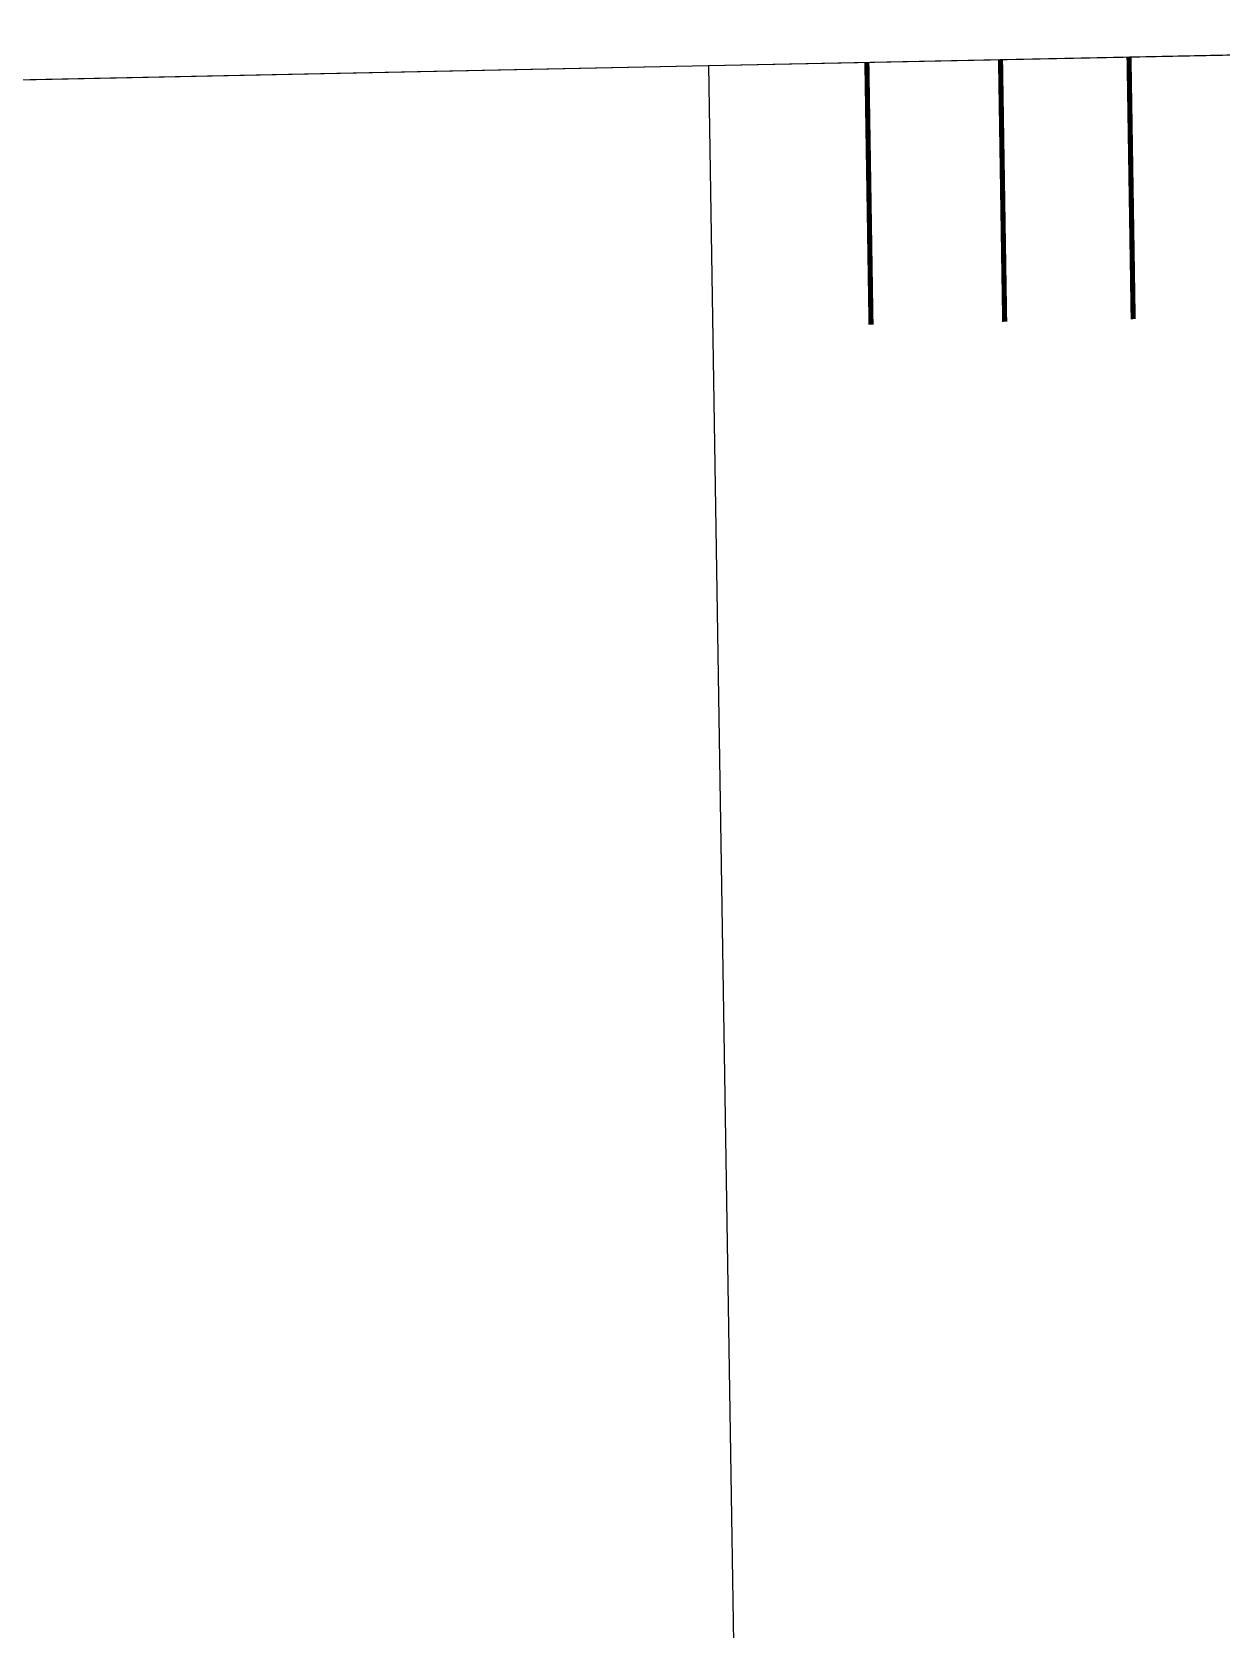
# Model space of a CAD drawing. Header units: metres. Extents: x 668617 to 675126, y 2286318 to 2293677.
# Drawn here: x 670130.34 to 670153.47, y 2287192.99 to 2287224.05 of the extents above; entities that cross this region are included whole.
import ezdxf

# ---------------------------------------------------------------- set-up
doc = ezdxf.new("R2010")
doc.units = ezdxf.units.M
doc.header["$MEASUREMENT"] = 0
for name, color, linetype in [('DMTG-PB-LOTIFICACION', 253, 'Continuous'), ('DMTG-PB-MANZANAS', 251, 'Continuous'), ('DMTG-SH-LINEA BLANCA', 252, 'Continuous')]:
    doc.layers.add(name, color=color, linetype=linetype)

msp = doc.modelspace()

# ---------------------------------------------------------------- linework, layer by layer
at = {"layer": 'DMTG-PB-LOTIFICACION'}
for p, q in [((670143.50216, 2287223.39231), (670175.31967, 2287224.04731)), ((670129.48327, 2287223.10283), (670143.50216, 2287223.39231)), ((670143.50216, 2287223.39231), (670144.21257, 2287178.51492))]:
    msp.add_line(p, q, dxfattribs=at)
at = {"layer": 'DMTG-PB-MANZANAS'}
msp.add_lwpolyline([(670175.31967, 2287224.04731), (670176.3194, 2287179.33115), (670176.48909, 2287172.33181), (670177.0071, 2287149.2338), (670168.85755, 2287149.10922), (670158.75815, 2287148.94637), (670144.699, 2287148.71672), (670122.26026, 2287148.37151), (670097.12163, 2287147.99485), (670076.95279, 2287147.67928), (670076.30503, 2287173.07676), (670075.95572, 2287187.05541), (670075.09753, 2287221.98208), (670110.36475, 2287222.71171), (670129.48327, 2287223.10283), (670143.50216, 2287223.39231)], close=True, dxfattribs=at)
at = {"layer": 'DMTG-SH-LINEA BLANCA', "const_width": 0.1}
for points in [[(670146.58151, 2287223.4557), (670146.66223, 2287218.35634)], [(670149.18099, 2287223.50922), (670149.26171, 2287218.4098)], [(670151.68049, 2287223.56067), (670151.76121, 2287218.46125)]]:
    msp.add_lwpolyline(points, dxfattribs=at)

doc.saveas('drawing.dxf')
